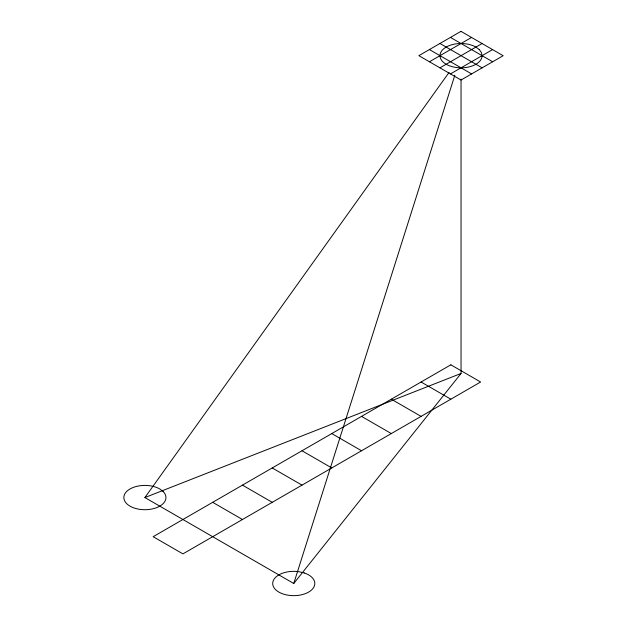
<?xml version="1.0" encoding="UTF-8"?>
<svg xmlns="http://www.w3.org/2000/svg" width="627" height="627" viewBox="0 0 627 627"><rect width="100%" height="100%" fill="white"/><g stroke="black" fill="none" stroke-linecap="round" stroke-linejoin="round"><path stroke-width="0.94" d="M449.081 72.387L144.9 497.556L293.75 583.494L454.834 75.248M293.75 583.494L461.041 373.473L461.041 79.135M429.417 61.767L471.535 37.455M439.942 67.841L482.061 43.529M450.468 73.915L492.587 49.604M144.9 497.556L461.041 373.473M450.468 37.408L492.657 61.767M439.942 43.482L482.132 67.841M429.417 49.564L471.606 73.915M421.078 382.008L450.852 399.195M391.311 399.195L421.078 416.383M361.536 416.383L391.311 433.57M331.769 433.57L361.536 450.758M302.002 450.758L331.769 467.946M272.228 467.946L302.002 485.133M242.461 485.133L272.228 502.321M212.686 502.321L242.461 519.509M460.963 31.35L418.852 55.662L461.041 80.021L503.152 55.709L460.963 31.35M450.852 364.82L153.145 536.696L182.919 553.884L480.619 382.008L450.852 364.82M304.275 572.968L299.197 571.753A21.052 12.156 0 0 0 273.019 585.61A21.052 12.156 0 0 0 305.827 593.456A21.052 12.156 0 0 0 304.275 572.968M479.271 49.588L475.924 47.072A21.052 12.156 0 0 0 442.811 49.588A21.052 12.156 0 0 0 455.594 67.402A21.052 12.156 0 0 0 482.092 55.662L481.371 52.519L479.271 49.588M163.13 491.482L159.783 488.966A21.052 12.156 0 0 0 125.118 493.402A21.052 12.156 0 0 0 146.734 509.665A21.052 12.156 0 0 0 163.13 491.482"/></g></svg>
